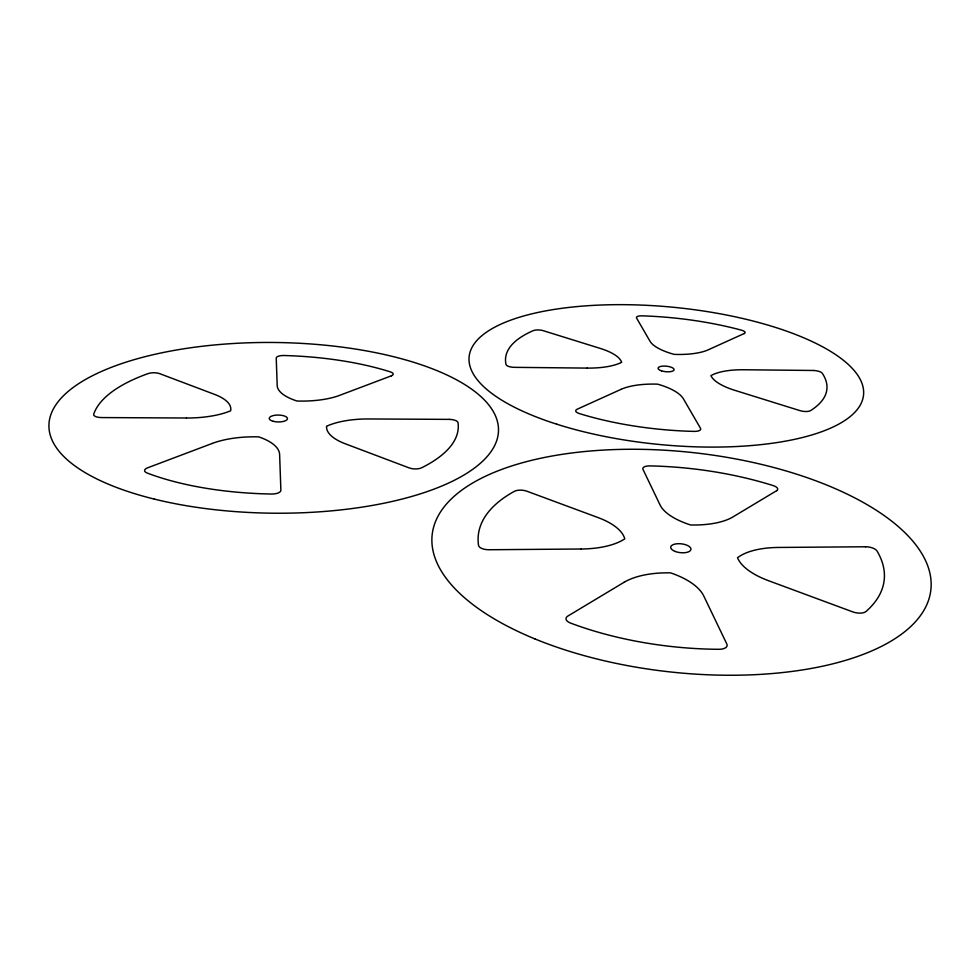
<?xml version="1.0" encoding="UTF-8"?>
<svg xmlns="http://www.w3.org/2000/svg" width="980" height="980" viewBox="0 0 980 980"><rect width="100%" height="100%" fill="white"/><g stroke="black" fill="none" stroke-linecap="round" stroke-linejoin="round"><path stroke-width="1.47" d="M624.04 582.316L567.849 616.065A9.984 4.777 4.8 0 0 570.483 623.047A204.171 89.486 6.3 0 0 718.94 649.299A10.168 4.888 7.4 0 0 726.854 644.081L703.775 596.012A67.939 31.495 5.8 0 0 670.541 572.859A68.318 31.727 6.5 0 0 624.04 582.316M776.662 490.674L732.93 516.938A60.405 24.843 6.1 0 1 690.545 524.962A60.736 24.99 6.7 0 1 660.104 505.043L642.941 469.285A8.33 3.32 5.6 0 1 649.801 465.904A204.171 89.486 6.3 0 1 773.196 485.59A8.477 3.381 7.3 0 1 776.662 490.674M620.952 389.391L577.11 409.26A7.767 2.891 4.6 0 0 579.205 413.523A161.406 56.081 5.5 0 0 694.293 431.396A7.865 2.952 6 0 0 700.553 428.382L683.452 398.897A53.153 19.318 5.2 0 0 657.629 384.16A53.373 19.428 5.6 0 0 620.952 389.391M744.175 333.543L708.234 349.823A48.424 15.999 5.4 0 1 674.154 354.38A48.62 16.084 5.8 0 1 650.046 341.285L636.522 317.961A6.725 2.168 5.1 0 1 642.096 315.842A161.406 56.081 5.5 0 1 741.542 330.199A6.811 2.205 6.2 0 1 744.175 333.543M212.28 443.426L147.551 467.852A9.004 3.577 -1.3 0 0 147.196 473.046A183.04 69.372 0.6 0 0 271.546 494.03A9.004 3.712 0.2 0 0 280.88 490.294L279.618 454.5A60.968 23.973 -0.3 0 0 258.72 436.872A60.968 24.243 0.1 0 0 212.28 443.426M391.388 375.818L339.57 395.381A54.476 19.588 1.1 0 1 297.001 401.016A54.525 19.772 1.5 0 1 277.193 385.569L276.225 358.031A7.558 2.622 1.1 0 1 284.029 355.507A183.04 69.372 0.6 0 1 390.371 371.885A7.583 2.707 2.2 0 1 391.388 375.818M581.189 549.008L488.898 549.743A9.286 4.116 3.2 0 1 478.546 545.456A204.171 89.486 6.3 0 1 514.414 491.323A8.697 3.614 3.8 0 1 526.787 491.176L598.057 517.575A63.896 27.93 4.4 0 1 624.774 538.841A62.622 26.828 4.5 0 1 581.189 549.008M865.475 546.767L778.475 547.452A65.966 29.057 8.2 0 0 737.536 557.706A64.631 27.869 8.2 0 0 768.492 580.687L852.723 611.875A9.763 4.386 9.4 0 0 865.977 611.52A204.171 89.486 6.3 0 0 876.965 550.907A9.126 3.834 9 0 0 865.475 546.767M186.445 418.007L101.504 417.566A8.489 3.124 -1.4 0 1 93.688 414.234A183.04 69.372 0.6 0 1 148.09 373.601A7.963 2.805 -0.5 0 1 159.581 373.613L214.706 394.438A58.09 21.438 -0.5 0 1 230.631 410.816A56.963 20.715 -0.3 0 1 186.445 418.007M449.232 419.379L368.627 418.962A58.249 22.761 1.8 0 0 326.56 426.239A57.158 21.964 2 0 0 345.315 443.793L409.248 467.938A8.526 3.43 2.3 0 0 421.535 467.827A183.04 69.372 0.6 0 0 458.015 422.625A8.024 3.05 2.9 0 0 449.232 419.379M587.13 368.1L514.292 367.341A7.338 2.573 3.7 0 1 506.035 364.523A161.406 56.081 5.5 0 1 533.341 330.615A6.97 2.328 4 0 1 543.239 330.677L600.409 348.476A50.666 17.567 4.4 0 1 621.651 362.294A49.87 17.015 4.5 0 1 587.13 368.1M813.278 370.477L743.783 369.754A51.854 18.155 6.6 0 0 710.917 375.634A51.021 17.567 6.6 0 0 734.816 390.334L800.084 410.669A7.607 2.707 7.2 0 0 810.534 410.632A161.406 56.081 5.5 0 0 822.257 373.245A7.215 2.438 7.2 0 0 813.278 370.477M556.787 424.205A198.119 68.955 5.5 0 0 863.221 397.133A198.119 68.955 5.5 0 0 578.984 306.409A198.119 68.955 5.5 0 0 556.787 424.205M661.573 370.881A8.073 2.793 5.5 0 0 674.093 369.827A8.073 2.793 5.5 0 0 662.578 366.128A8.073 2.793 5.5 0 0 661.573 370.881M154.338 499.102A224.8 85.358 0.6 0 0 498.342 433.062A224.8 85.358 0.6 0 0 168.413 351.477A224.8 85.358 0.6 0 0 154.338 499.102M273.359 421.339A9.139 3.454 0.7 0 0 287.471 418.779A9.139 3.454 0.7 0 0 274.204 415.385A9.139 3.454 0.7 0 0 273.359 421.339M675.22 551.458A10.18 4.435 6.3 0 0 690.949 549.425A10.18 4.435 6.3 0 0 676.335 543.839A10.18 4.435 6.3 0 0 675.22 551.458M534.97 638.936A250.88 110.262 6.3 0 0 929.775 595.999A250.88 110.262 6.3 0 0 579.67 452.05A250.88 110.262 6.3 0 0 534.97 638.936"/></g></svg>
